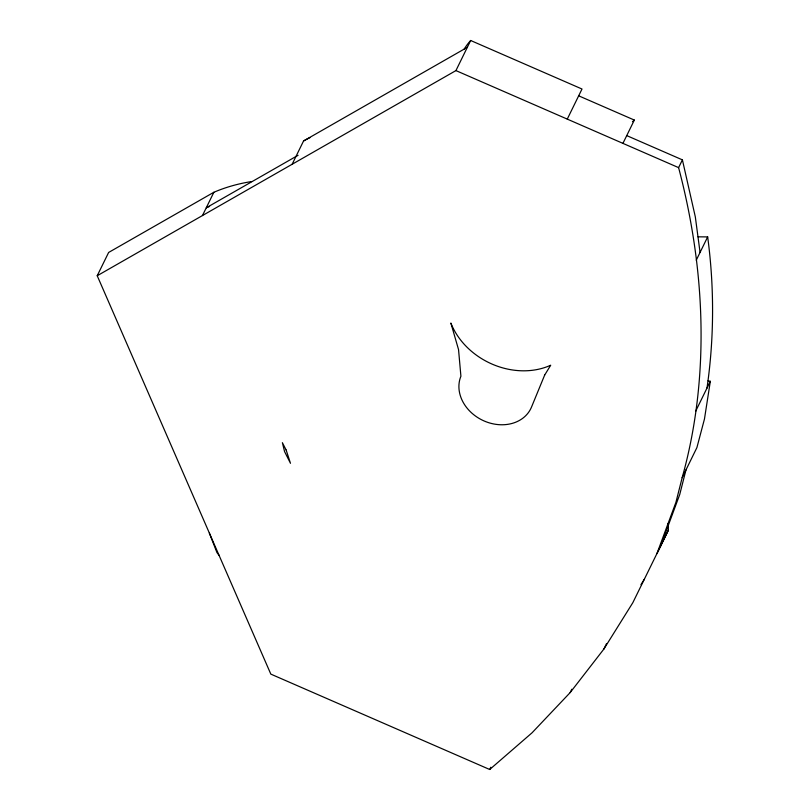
<?xml version="1.0" encoding="UTF-8"?>
<svg xmlns="http://www.w3.org/2000/svg" width="810" height="810" viewBox="0 0 810 810"><rect width="100%" height="100%" fill="white"/><g stroke="black" fill="none" stroke-linecap="round" stroke-linejoin="round"><path stroke-width="1.21" d="M706.988 388.101C714.248 338.145 714.369 286.932 707.667 236.905L698.058 236.824M708.051 380.781A85.668 70.521 26.1 0 0 710.319 381.308L704.467 419.003L696.904 447.596L682.162 477.687L675.925 502.321L656.91 553.635L668.321 530.337A40.905 33.666 26.1 0 0 667.835 523.503M685.969 469.921L679.722 494.556L660.717 545.869A40.905 33.666 26.1 0 0 660.717 543.611M682.162 477.687C710.36 376.65 705.226 268.444 678.598 167.63L682.405 159.864L626.737 135.604M668.321 530.337L632.833 602.68L603.855 649.094L570.179 692.57L532.038 732.807L489.706 769.5L270.824 674.112L97.22 275.744L108.631 252.457L213.87 192.264A173.269 142.631 26.1 0 1 251.545 181.561M202.459 215.561L213.87 192.264M292.137 164.268L303.558 140.97L467.34 47.294M97.22 275.744L455.929 70.591L470.671 40.5L582.005 89.019L567.263 119.111M622.93 143.37L634.341 120.072L578.674 95.813M696.256 260.192L707.667 236.905M489.706 769.5L490.809 767.232M695.577 411.389L710.319 381.308M570.179 692.57L571.809 689.249M603.855 649.094L606.568 643.555M640.953 584.658L644.244 579.383M455.929 70.591L678.598 167.63M219.075 555.366L216.948 552.572L209.324 533.01M682.405 159.864L695.324 216.888L700.063 252.426M209.577 206.418A173.269 142.631 26.1 0 0 206.266 207.795L295.944 156.502A113.673 93.565 26.1 0 1 298.09 155.307M303.558 140.97A113.673 93.565 26.1 0 1 310.119 137.558M632.458 121.713A76.585 63.038 26.1 0 1 634.341 120.072M464.008 49.41A78.894 64.942 26.1 0 1 470.671 40.5M544.654 375.101L531.542 407.005A38.546 31.732 26.1 0 1 484.157 420.987A38.546 31.732 26.1 0 1 460.91 376.225L458.541 349.596L450.866 323.038A68.82 56.649 26.1 0 0 550.699 365.219L544.654 375.101M286.143 450.006L282.376 442.675L284.553 451.555L290.476 463.3L286.143 450.006"/></g></svg>
